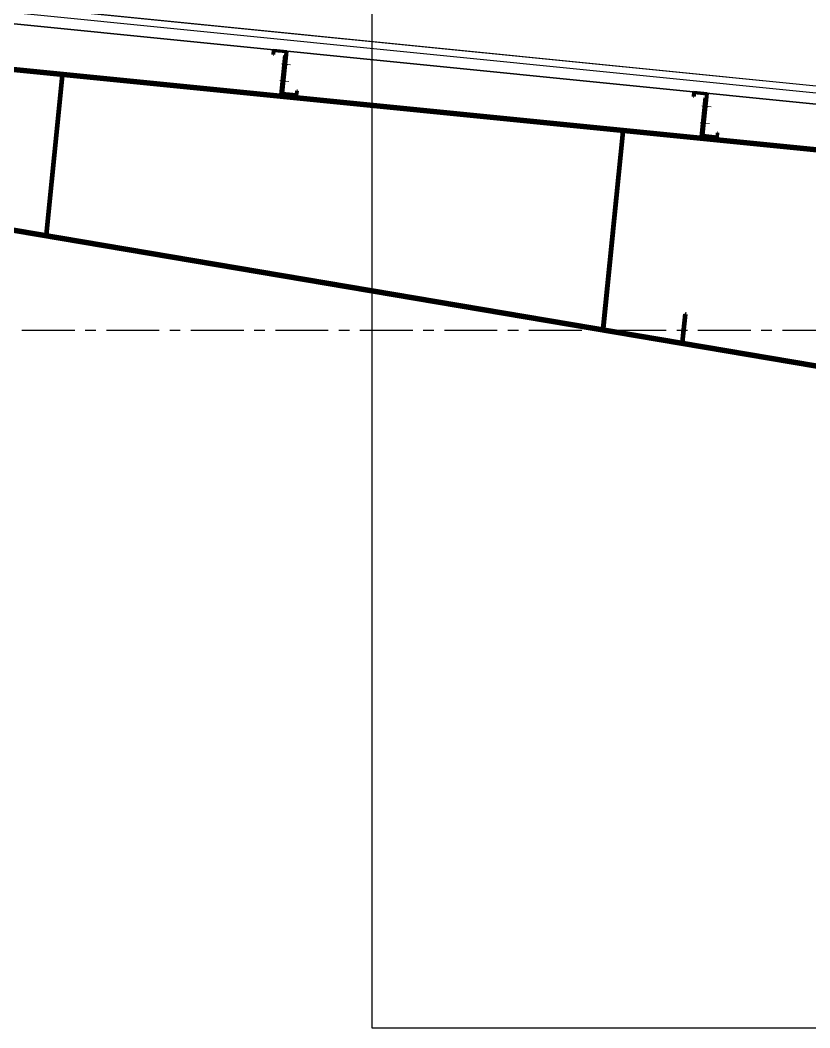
# Model space of a CAD drawing. Header units: inches. Extents: x 2 to 32666, y -5537 to 22.
# Drawn here: x 14762.87 to 14781.56, y -3844.75 to -3820.91 of the extents above; entities that cross this region are included whole.
import ezdxf

# ---------------------------------------------------------------- set-up
doc = ezdxf.new("R2010")
doc.units = ezdxf.units.IN
doc.header["$MEASUREMENT"] = 0
doc.linetypes.add('CENTER', pattern=[2, 1.25, -0.25, 0.25, -0.25])
for name, color, linetype in [('2', 2, 'Continuous'), ('3', 3, 'Continuous'), ('8', 8, 'Continuous'), ('9', 9, 'Continuous'), ('Tim truc', 8, 'Continuous')]:
    doc.layers.add(name, color=color, linetype=linetype)

msp = doc.modelspace()

# ---------------------------------------------------------------- linework, layer by layer
at = {"layer": '2', "lineweight": 100}
for p, q in [((14755.7618, -3821.4079), (14795.984, -3825.4301)), ((14755.7672, -3821.3548), (14795.9893, -3825.3771)), ((14768.8602, -3821.7261), (14768.8702, -3821.6266)), ((14768.8702, -3821.6266), (14769.182, -3821.6578)), ((14768.8792, -3821.6375), (14768.8702, -3821.7271)), ((14769.171, -3821.6667), (14768.8792, -3821.6375)), ((14769.182, -3821.6578), (14769.0835, -3822.6429)), ((14768.8702, -3821.7271), (14768.8602, -3821.7261)), ((14769.1289, -3821.753), (14769.036, -3822.6817)), ((14769.0725, -3822.6518), (14769.171, -3821.6667)), ((14769.1621, -3821.7563), (14769.1289, -3821.753)), ((14763.4827, -3825.9805), (14763.859, -3822.2176)), ((14763.5158, -3825.9838), (14763.8921, -3822.2209)), ((14763.8921, -3822.2209), (14763.859, -3822.2176)), ((14769.4151, -3822.676), (14769.4241, -3822.5865)), ((14769.4241, -3822.5865), (14769.4241, -3822.5865)), ((14769.4241, -3822.5865), (14769.4241, -3822.5865)), ((14769.4241, -3822.5865), (14769.4341, -3822.5875)), ((14769.4241, -3822.687), (14769.4341, -3822.5875)), ((14769.0692, -3822.685), (14769.0725, -3822.6518)), ((14769.0725, -3822.6518), (14769.4241, -3822.687)), ((14769.0835, -3822.6429), (14769.4151, -3822.676)), ((14769.3256, -3822.6671), (14769.3146, -3822.676)), ((14778.8106, -3822.7211), (14778.8206, -3822.6216)), ((14778.8206, -3822.7221), (14778.8106, -3822.7211)), ((14778.8206, -3822.6216), (14779.1323, -3822.6528)), ((14778.8295, -3822.6326), (14778.8206, -3822.7221)), ((14779.1214, -3822.6618), (14778.8295, -3822.6326)), ((14779.0793, -3822.7481), (14778.9864, -3823.6768)), ((14779.0229, -3823.6468), (14779.1214, -3822.6618)), ((14779.1323, -3822.6528), (14779.0338, -3823.6379)), ((14779.1124, -3822.7514), (14779.0793, -3822.7481)), ((14776.6595, -3828.2101), (14777.1261, -3823.5443)), ((14776.6927, -3828.2135), (14777.1593, -3823.5477)), ((14777.1593, -3823.5477), (14777.1261, -3823.5443)), ((14779.0196, -3823.6801), (14779.0229, -3823.6468)), ((14779.0229, -3823.6468), (14779.3745, -3823.682)), ((14779.0338, -3823.6379), (14779.3655, -3823.6711)), ((14779.276, -3823.6621), (14779.265, -3823.6711)), ((14779.3655, -3823.6711), (14779.3745, -3823.5815)), ((14779.3745, -3823.5815), (14779.3745, -3823.5815)), ((14779.3745, -3823.5815), (14779.3745, -3823.5815)), ((14779.3745, -3823.5815), (14779.3844, -3823.5825)), ((14779.3745, -3823.682), (14779.3844, -3823.5825)), ((14755.4355, -3824.6718), (14789.3137, -3830.4043)), ((14755.4444, -3824.6192), (14789.3226, -3830.3517)), ((14763.5158, -3825.9838), (14763.4827, -3825.9805)), ((14778.535, -3828.5255), (14778.6014, -3827.8621)), ((14778.5682, -3828.5288), (14778.6345, -3827.8654)), ((14778.6345, -3827.8654), (14778.6014, -3827.8621)), ((14776.6927, -3828.2135), (14776.6595, -3828.2101)), ((14778.5682, -3828.5288), (14778.535, -3828.5255))]:
    msp.add_line(p, q, dxfattribs=at)
at = {"layer": '2', "lineweight": 0}
for p, q in [((14769.0559, -3821.9467), (14769.2748, -3821.9686)), ((14769.0891, -3821.95), (14769.1521, -3821.9563)), ((14769.0891, -3821.95), (14769.2748, -3821.9686)), ((14769.0891, -3821.95), (14769.2748, -3821.9686)), ((14769.0891, -3821.95), (14769.1521, -3821.9563)), ((14769.0161, -3822.3447), (14769.235, -3822.3666)), ((14769.0493, -3822.348), (14769.1123, -3822.3543)), ((14769.0493, -3822.348), (14769.235, -3822.3666)), ((14769.0493, -3822.348), (14769.235, -3822.3666)), ((14769.0493, -3822.348), (14769.1123, -3822.3543)), ((14779.0063, -3822.9417), (14779.2252, -3822.9636)), ((14779.0395, -3822.945), (14779.1025, -3822.9513)), ((14779.0395, -3822.945), (14779.2252, -3822.9636)), ((14779.0395, -3822.945), (14779.2252, -3822.9636)), ((14779.0395, -3822.945), (14779.1025, -3822.9513)), ((14778.9665, -3823.3397), (14779.1854, -3823.3616)), ((14778.9997, -3823.343), (14779.0627, -3823.3493)), ((14778.9997, -3823.343), (14779.1854, -3823.3616)), ((14778.9997, -3823.343), (14779.1854, -3823.3616)), ((14778.9997, -3823.343), (14779.0627, -3823.3493))]:
    msp.add_line(p, q, dxfattribs=at)
at = {"layer": '3'}
for p, q in [((14598.0226, -3804.1031), (14796.9421, -3823.9951)), ((14598.0229, -3804.0964), (14796.9427, -3823.9884)), ((14598.2835, -3804.5513), (14796.7497, -3824.3979)), ((14598.2903, -3804.5587), (14796.7566, -3824.4053))]:
    msp.add_line(p, q, dxfattribs=at)
at = {"layer": '8'}
msp.add_line((14598.0207, -3804.2637), (14796.9261, -3824.1543), dxfattribs=at)
at = {"layer": '9'}
msp.add_lwpolyline([(14834.5518, -3756.3034), (14771.1971, -3756.3034), (14771.1971, -3844.7464), (14829.7867, -3844.7464)], dxfattribs=at)
at = {"layer": 'Tim truc', "linetype": 'CENTER'}
msp.add_line((14318.9145, -3828.2436), (14822.0456, -3828.2436), dxfattribs=at)

doc.saveas('drawing.dxf')
